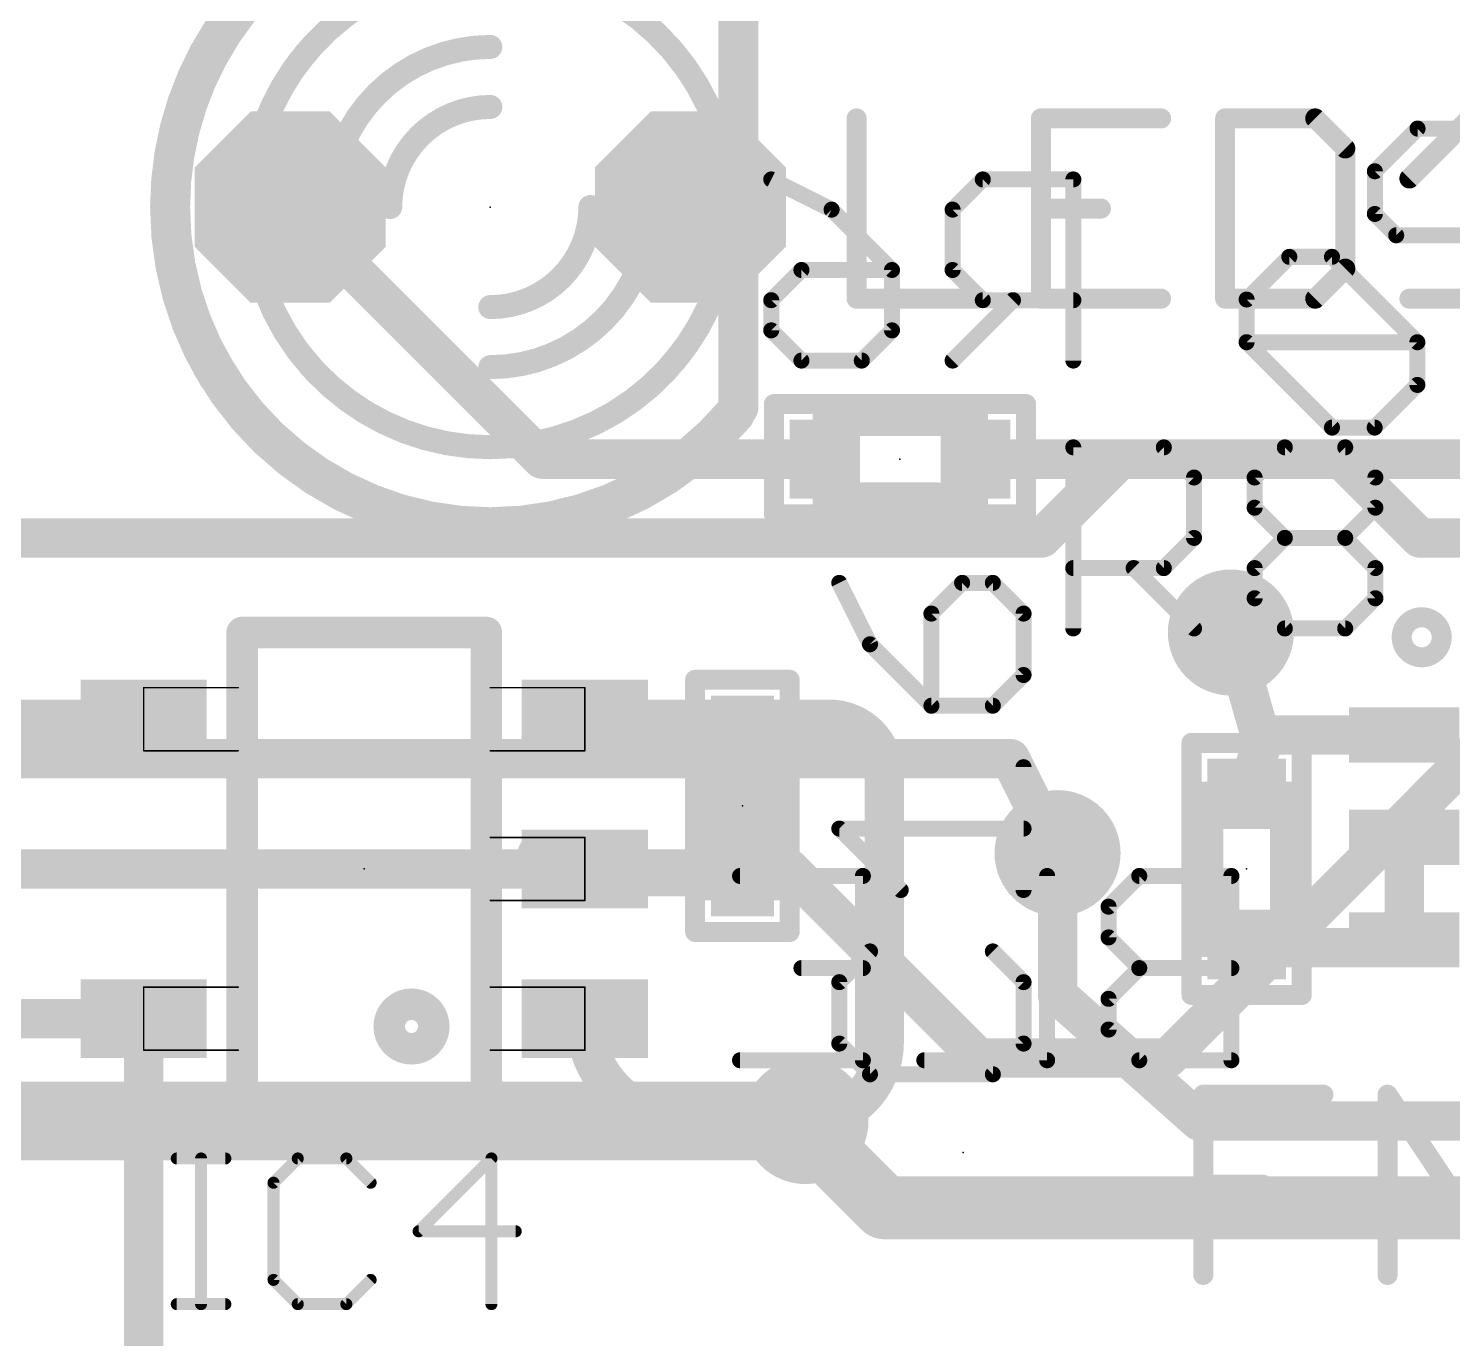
# Model space of a CAD drawing. Extents: x -10.2 to 70.2, y -5.2 to 30.2.
# Drawn here: x 24.07 to 33.11, y 3.82 to 12.13 of the extents above; entities that cross this region are included whole.
import ezdxf

# ---------------------------------------------------------------- set-up
doc = ezdxf.new("R2010")
doc.units = 0
for name, color, linetype in [('1', 22, 'CONTINUOUS'), ('16', 175, 'CONTINUOUS'), ('17', 82, 'CONTINUOUS'), ('18', 82, 'CONTINUOUS'), ('21', 253, 'CONTINUOUS'), ('22', 253, 'CONTINUOUS'), ('23', 7, 'CONTINUOUS'), ('24', 7, 'CONTINUOUS'), ('25', 253, 'CONTINUOUS'), ('26', 253, 'CONTINUOUS'), ('51', 253, 'CONTINUOUS'), ('52', 253, 'CONTINUOUS')]:
    doc.layers.add(name, color=color, linetype=linetype)

# ---------------------------------------------------------------- blocks, each defined once
blk = doc.blocks.new('RECT')
blk.add_solid([(-0.5, -0.5), (0.5, -0.5), (-0.5, 0.5), (0.5, 0.5)])
blk = doc.blocks.new('OCTAGONP')
at = {"const_width": 0.5}
blk.add_lwpolyline([(-0.25, -0.1036), (-0.25, 0.1036), (-0.1036, 0.25), (0.1036, 0.25), (0.25, 0.1036), (0.25, -0.1036), (0.1036, -0.25), (-0.1036, -0.25), (-0.25, -0.1036), (-0.25, 0.1036)], dxfattribs=at)
blk = doc.blocks.new('ROUNDV')
at = {"const_width": 0.5}
blk.add_lwpolyline([(0, -0.25, 1), (0, 0.25, 1), (0, -0.25)], format="xyb", dxfattribs=at)

msp = doc.modelspace()

# ---------------------------------------------------------------- linework, layer by layer
at = {"layer": '1', "const_width": 0.25}
for points in [[(31, 9.4), (30.5, 8.9)], [(32.4, 9.4), (31, 9.4)], [(32.9, 8.9), (32.4, 9.4)], [(30.5, 8.9), (21.5, 8.9)], [(37.25, 8.9), (32.9, 8.9)], [(31.9, 7.6), (31.7, 8.3)], [(24.8, 7.75), (23.6, 7.75)], [(27.6, 7.75), (29.15, 7.75)], [(27.7, 7.65), (28.6, 7.65)], [(31.9, 7.6), (31.95, 7.65)], [(31.95, 7.65), (32.8, 7.65)], [(31.8, 7.3), (31.9, 7.6)], [(29.5, 7.4), (29.5, 5.7)], [(32.8, 6.35), (32.8, 7)], [(27.6, 6.8), (27.3, 6.9)], [(30.6, 6), (30.6, 6.9)], [(27.65, 6.75), (28.6, 6.75)], [(32.6, 6.3), (31.8, 6.3)], [(32.65, 6.35), (32.6, 6.3)], [(32.65, 6.35), (32.8, 6.35)], [(31.5, 5.2), (30.6, 6)], [(24.8, 5.85), (23.45, 5.85)], [(24.8, 3.66), (24.8, 5.85)], [(28.25, 5.2), (29, 5.2)], [(33.55, 5.2), (31.5, 5.2)]]:
    msp.add_lwpolyline(points, dxfattribs=at)
at = {"layer": '1'}
for points, const_width in [([(31, 9.4625, 1), (31, 9.3375)], 0.125), ([(31.0442, 9.3558, 1), (30.9558, 9.4442)], 0.125), ([(32.4442, 9.4442, 1), (32.3558, 9.3558)], 0.125), ([(32.4, 9.3375, 1), (32.4, 9.4625)], 0.125), ([(30.4558, 8.9442, 1), (30.5442, 8.8558)], 0.125), ([(30.5, 8.8375, 1), (30.5, 8.9625)], 0.125), ([(32.9, 8.9625, 1), (32.9, 8.8375)], 0.125), ([(32.8558, 8.8558, 1), (32.9442, 8.9442)], 0.125), ([(31.7601, 8.3172, 1), (31.6399, 8.2828)], 0.125), ([(24.8, 7.6875, 1), (24.8, 7.8125)], 0.125), ([(27.6, 7.75, 0.4142), (27.7, 7.65)], 0.25), ([(27.6625, 7.75, 1), (27.5375, 7.75)], 0.125), ([(27.6, 7.8125, 1), (27.6, 7.6875)], 0.125), ([(29.5, 7.4, 0.4142), (29.15, 7.75)], 0.25), ([(29.15, 7.8125, 1), (29.15, 7.6875)], 0.125), ([(29.15, 7.6875, 1), (29.15, 7.8125)], 0.125), ([(27.7, 7.7125, 1), (27.7, 7.5875)], 0.125), ([(27.7, 7.5875, 1), (27.7, 7.7125)], 0.125), ([(28.6, 7.5875, 1), (28.6, 7.7125)], 0.125), ([(31.95, 7.7125, 1), (31.95, 7.5875)], 0.125), ([(31.9942, 7.6058, 1), (31.9058, 7.6942)], 0.125), ([(32.8, 7.5875, 1), (32.8, 7.7125)], 0.125), ([(31.8558, 7.6442, 1), (31.9442, 7.5558)], 0.125), ([(31.9593, 7.5802, 1), (31.8407, 7.6198)], 0.125), ([(31.8399, 7.5828, 1), (31.9601, 7.6172)], 0.125), ([(29.5625, 7.4, 1), (29.4375, 7.4)], 0.125), ([(29.4375, 7.4, 1), (29.5625, 7.4)], 0.125), ([(31.7407, 7.3198, 1), (31.8593, 7.2802)], 0.125), ([(32.8625, 7, 1), (32.7375, 7)], 0.125), ([(27.3198, 6.9593, 1), (27.2802, 6.8407)], 0.125), ([(30.6625, 6.9, 1), (30.5375, 6.9)], 0.125), ([(27.6, 6.8, 0.4142), (27.65, 6.75)], 0.25), ([(27.6625, 6.8, 1), (27.5375, 6.8)], 0.125), ([(27.5802, 6.7407, 1), (27.6198, 6.8593)], 0.125), ([(27.65, 6.8125, 1), (27.65, 6.6875)], 0.125), ([(27.65, 6.6875, 1), (27.65, 6.8125)], 0.125), ([(28.6, 6.6875, 1), (28.6, 6.8125)], 0.125), ([(31.8, 6.3625, 1), (31.8, 6.2375)], 0.125), ([(32.65, 6.4125, 1), (32.65, 6.2875)], 0.125), ([(32.6, 6.2375, 1), (32.6, 6.3625)], 0.125), ([(32.6942, 6.3058, 1), (32.6058, 6.3942)], 0.125), ([(32.8, 6.2875, 1), (32.8, 6.4125)], 0.125), ([(32.5558, 6.3442, 1), (32.6442, 6.2558)], 0.125), ([(32.7375, 6.35, 1), (32.8625, 6.35)], 0.125), ([(30.6415, 6.0467, 1), (30.5585, 5.9533)], 0.125), ([(30.5375, 6, 1), (30.6625, 6)], 0.125), ([(24.8625, 5.85, 1), (24.7375, 5.85)], 0.125), ([(24.8, 5.7875, 1), (24.8, 5.9125)], 0.125), ([(27.6, 5.85, 0.4142), (28.25, 5.2)], 0.25), ([(27.6625, 5.85, 1), (27.5375, 5.85)], 0.125), ([(29, 5.2, 0.4142), (29.5, 5.7)], 0.25), ([(29.5625, 5.7, 1), (29.4375, 5.7)], 0.125), ([(29.4375, 5.7, 1), (29.5625, 5.7)], 0.125), ([(28.25, 5.2625, 1), (28.25, 5.1375)], 0.125), ([(28.25, 5.1375, 1), (28.25, 5.2625)], 0.125), ([(29, 5.2625, 1), (29, 5.1375)], 0.125), ([(29, 5.1375, 1), (29, 5.2625)], 0.125), ([(31.5, 5.2625, 1), (31.5, 5.1375)], 0.125), ([(31.4585, 5.1533, 1), (31.5415, 5.2467)], 0.125)]:
    msp.add_lwpolyline(points, format="xyb", dxfattribs=dict(at, const_width=const_width))
at = {"layer": '16'}
for points, const_width in [([(25.73, 11), (27.33, 9.4)], 0.25), ([(27.33, 9.4), (29.1, 9.4)], 0.25), ([(36.0716, 9.4), (30.1, 9.4)], 0.25), ([(31.3, 5.6), (34.4, 8.7)], 0.25), ([(17.9, 7.5), (30.3, 7.5)], 0.25), ([(30.3, 7.5), (30.6, 6.9)], 0.25), ([(28.9, 6.8), (17.9, 6.8)], 0.25), ([(30.1, 5.6), (28.9, 6.8)], 0.25), ([(31.3, 5.6), (30.1, 5.6)], 0.25), ([(21.7, 5.2), (29, 5.2)], 0.5), ([(29, 5.2), (28.95, 5.15)], 0.4), ([(29, 5.15), (29, 5.2)], 0.4), ([(29.5, 4.65), (29, 5.15)], 0.4), ([(34.3571, 4.65), (29.5, 4.65)], 0.4)]:
    msp.add_lwpolyline(points, dxfattribs=dict(at, const_width=const_width))
for points, const_width in [([(25.7742, 11.0442, 1), (25.6858, 10.9558)], 0.125), ([(27.33, 9.4625, 1), (27.33, 9.3375)], 0.125), ([(27.2858, 9.3558, 1), (27.3742, 9.4442)], 0.125), ([(29.1, 9.3375, 1), (29.1, 9.4625)], 0.125), ([(30.1, 9.4625, 1), (30.1, 9.3375)], 0.125), ([(30.3559, 7.528, 1), (30.2441, 7.472)], 0.125), ([(30.3, 7.4375, 1), (30.3, 7.5625)], 0.125), ([(30.5441, 6.872, 1), (30.6559, 6.928)], 0.125), ([(28.9442, 6.8442, 1), (28.8558, 6.7558)], 0.125), ([(28.9, 6.7375, 1), (28.9, 6.8625)], 0.125), ([(30.1, 5.6625, 1), (30.1, 5.5375)], 0.125), ([(30.0558, 5.5558, 1), (30.1442, 5.6442)], 0.125), ([(31.2558, 5.6442, 1), (31.3442, 5.5558)], 0.125), ([(31.3, 5.5375, 1), (31.3, 5.6625)], 0.125), ([(29, 5.075, 1), (29, 5.325)], 0.25), ([(29.1, 5.2, 1), (28.9, 5.2)], 0.2), ([(29.0707, 5.2207, 1), (28.9293, 5.0793)], 0.2), ([(29.0707, 5.1293, 1), (28.9293, 5.2707)], 0.2), ([(28.8793, 5.2207, 1), (29.0207, 5.0793)], 0.2), ([(28.9, 5.15, 1), (29.1, 5.15)], 0.2), ([(29.5, 4.75, 1), (29.5, 4.55)], 0.2), ([(29.4293, 4.5793, 1), (29.5707, 4.7207)], 0.2)]:
    msp.add_lwpolyline(points, format="xyb", dxfattribs=dict(at, const_width=const_width))
at = {"layer": '21'}
for points, const_width in [([(27, 13.032, 0.277), (25.2071, 11.9562)], 0.254), ([(27, 12.524, 0.2361), (25.7808, 11.9144)], 0.1524), ([(28.2401, 11.8858, 0.2422), (27, 12.524)], 0.1524), ([(25.1511, 11.9861, 1), (25.2631, 11.9263)], 0.127), ([(25.7503, 11.9373, 1), (25.8113, 11.8915)], 0.0762), ([(28.2091, 11.8637, 1), (28.2711, 11.9079)], 0.0762), ([(25.797, 10.0644, 0.2315), (27, 9.476)], 0.1524), ([(25.8271, 10.0878, 1), (25.7669, 10.041)], 0.0762), ([(27, 9.476, 0.2315), (28.203, 10.0644)], 0.1524), ([(28.2331, 10.041, 1), (28.1729, 10.0878)], 0.0762), ([(25.2357, 9.9918, 0.2691), (27, 8.968)], 0.254), ([(25.2908, 10.0233, 1), (25.1806, 9.9603)], 0.127), ([(27, 8.968, 0.2206), (28.5512, 9.6874)], 0.254), ([(28.5997, 9.6464, 1), (28.5027, 9.7284)], 0.127), ([(27, 9.5141, 1), (27, 9.4379)], 0.0762), ([(27, 9.4379, 1), (27, 9.5141)], 0.0762), ([(27, 9.0315, 1), (27, 8.9045)], 0.127), ([(27, 8.9045, 1), (27, 9.0315)], 0.127), ([(32.911, 8.143, 1), (32.911, 8.397, 1), (32.911, 8.143)], 0.127), ([(25.475, 8.3, 1), (25.375, 8.3)], 0.1), ([(25.425, 8.35, 1), (25.425, 8.25)], 0.1), ([(27.025, 8.3, 1), (26.925, 8.3)], 0.1), ([(26.975, 8.25, 1), (26.975, 8.35)], 0.1), ([(28.3, 8.0318, 1), (28.3, 7.9683)], 0.0635), ([(28.3317, 8, 1), (28.2683, 8)], 0.0635), ([(28.9318, 8, 1), (28.8683, 8)], 0.0635), ([(28.9, 7.9683, 1), (28.9, 8.0318)], 0.0635), ([(31.4818, 7.6, 1), (31.4183, 7.6)], 0.0635), ([(31.45, 7.6318, 1), (31.45, 7.5683)], 0.0635), ([(32.1818, 7.6, 1), (32.1182, 7.6)], 0.0635), ([(32.15, 7.5683, 1), (32.15, 7.6318)], 0.0635), ([(28.3, 6.4318, 1), (28.3, 6.3683)], 0.0635), ([(28.2683, 6.4, 1), (28.3317, 6.4)], 0.0635), ([(28.8683, 6.4, 1), (28.9318, 6.4)], 0.0635), ([(28.9, 6.3683, 1), (28.9, 6.4318)], 0.0635), ([(31.45, 6.0317, 1), (31.45, 5.9683)], 0.0635), ([(32.15, 5.9683, 1), (32.15, 6.0317)], 0.0635), ([(26.5, 5.6586, 1), (26.5, 5.9414, 1), (26.5, 5.6586)], 0.2), ([(31.4183, 6, 1), (31.4818, 6)], 0.0635), ([(32.1182, 6, 1), (32.1818, 6)], 0.0635), ([(25.425, 5.35, 1), (25.425, 5.25)], 0.1), ([(25.375, 5.3, 1), (25.475, 5.3)], 0.1), ([(26.925, 5.3, 1), (27.025, 5.3)], 0.1), ([(26.975, 5.25, 1), (26.975, 5.35)], 0.1)]:
    msp.add_lwpolyline(points, format="xyb", dxfattribs=dict(at, const_width=const_width))
for points, const_width in [([(25.425, 5.3), (25.425, 8.3)], 0.2), ([(25.425, 8.3), (26.975, 8.3)], 0.2), ([(26.975, 5.3), (26.975, 8.3)], 0.2), ([(28.3, 6.4), (28.3, 8)], 0.127), ([(28.3, 8), (28.9, 8)], 0.127), ([(28.9, 8), (28.9, 6.4)], 0.127), ([(31.45, 6), (31.45, 7.6)], 0.127), ([(31.45, 7.6), (32.15, 7.6)], 0.127), ([(32.15, 7.6), (32.15, 6)], 0.127), ([(28.9, 6.4), (28.3, 6.4)], 0.127), ([(32.15, 6), (31.45, 6)], 0.127), ([(26.975, 5.3), (25.425, 5.3)], 0.2)]:
    msp.add_lwpolyline(points, dxfattribs=dict(at, const_width=const_width))
at = {"layer": '22', "const_width": 0.0635}
for points in [[(28.8, 9.7818, 1), (28.8, 9.7182)], [(28.8317, 9.75, 1), (28.7683, 9.75)], [(30.4318, 9.75, 1), (30.3683, 9.75)], [(30.4, 9.7182, 1), (30.4, 9.7818)], [(28.8, 9.0818, 1), (28.8, 9.0183)], [(28.7683, 9.05, 1), (28.8317, 9.05)], [(30.3683, 9.05, 1), (30.4318, 9.05)], [(30.4, 9.0183, 1), (30.4, 9.0818)]]:
    msp.add_lwpolyline(points, format="xyb", dxfattribs=at)
at = {"layer": '22', "const_width": 0.127}
for points in [[(30.4, 9.75), (28.8, 9.75)], [(28.8, 9.75), (28.8, 9.05)], [(30.4, 9.05), (30.4, 9.75)], [(28.8, 9.05), (30.4, 9.05)]]:
    msp.add_lwpolyline(points, dxfattribs=at)
at = {"layer": '23'}
for p in [(27, 11), (28.6, 7.2), (26.2, 6.8), (31.8, 6.8)]:
    msp.add_point(p, dxfattribs=at)
at = {"layer": '24'}
for p in [(29.6, 9.4), (30, 5)]:
    msp.add_point(p, dxfattribs=at)
at = {"layer": '25'}
for points, const_width in [([(29.3247, 11.5625), (29.3247, 10.4185)], 0.127), ([(31.2568, 11.5625), (30.4941, 11.5625)], 0.127), ([(30.4941, 11.5625), (30.4941, 10.4185)], 0.127), ([(31.6635, 11.5625), (31.6635, 10.4185)], 0.127), ([(32.2355, 11.5625), (31.6635, 11.5625)], 0.127), ([(32.4261, 11.3718), (32.2355, 11.5625)], 0.127), ([(32.8329, 11.1812), (33.2142, 11.5625)], 0.127), ([(32.4261, 10.6092), (32.4261, 11.3718)], 0.127), ([(30.4941, 10.9905), (30.8754, 10.9905)], 0.127), ([(32.2355, 10.4185), (32.4261, 10.6092)], 0.127), ([(29.3247, 10.4185), (30.0874, 10.4185)], 0.127), ([(30.4941, 10.4185), (31.2568, 10.4185)], 0.127), ([(31.6635, 10.4185), (32.2355, 10.4185)], 0.127), ([(32.8329, 10.4185), (33.5955, 10.4185)], 0.127), ([(30.6998, 8.3258), (30.6998, 9.4752)], 0.1016), ([(30.6998, 9.4752), (31.2745, 9.4752)], 0.1016), ([(31.2745, 9.4752), (31.4661, 9.2836)], 0.1016), ([(31.8508, 9.2836), (32.0424, 9.4752)], 0.1016), ([(32.0424, 9.4752), (32.4255, 9.4752)], 0.1016), ([(32.4255, 9.4752), (32.6171, 9.2836)], 0.1016), ([(31.4661, 9.2836), (31.4661, 8.9005)], 0.1016), ([(31.8508, 9.0921), (31.8508, 9.2836)], 0.1016), ([(32.6171, 9.2836), (32.6171, 9.0921)], 0.1016), ([(32.0424, 8.9005), (31.8508, 9.0921)], 0.1016), ([(32.6171, 9.0921), (32.4255, 8.9005)], 0.1016), ([(31.4661, 8.9005), (31.2745, 8.7089)], 0.1016), ([(31.8508, 8.7089), (32.0424, 8.9005)], 0.1016), ([(32.0424, 8.9005), (32.4255, 8.9005)], 0.1016), ([(32.4255, 8.9005), (32.6171, 8.7089)], 0.1016), ([(31.2745, 8.7089), (30.6998, 8.7089)], 0.1016), ([(31.0829, 8.7089), (31.4661, 8.3258)], 0.1016), ([(31.8508, 8.5174), (31.8508, 8.7089)], 0.1016), ([(32.6171, 8.7089), (32.6171, 8.5174)], 0.1016), ([(29.2148, 8.6151), (29.4097, 8.2253)], 0.1016), ([(29.9944, 8.6151), (29.7995, 8.4202)], 0.1016), ([(30.1893, 8.6151), (29.9944, 8.6151)], 0.1016), ([(30.3842, 8.4202), (30.1893, 8.6151)], 0.1016), ([(32.0424, 8.3258), (31.8508, 8.5174)], 0.1016), ([(32.6171, 8.5174), (32.4255, 8.3258)], 0.1016), ([(29.7995, 8.4202), (29.7995, 7.8355)], 0.1016), ([(30.3842, 8.0304), (30.3842, 8.4202)], 0.1016), ([(32.4255, 8.3258), (32.0424, 8.3258)], 0.1016), ([(29.4097, 8.2253), (29.7995, 7.8355)], 0.1016), ([(30.1893, 7.8355), (30.3842, 8.0304)], 0.1016), ([(29.7995, 7.8355), (30.1893, 7.8355)], 0.1016), ([(30.3842, 6.6661), (30.3842, 7.4457)], 0.1016), ([(29.6046, 6.6661), (29.2148, 7.0559)], 0.1016), ([(29.2148, 7.0559), (30.3842, 7.0559)], 0.1016), ([(29.4097, 6.2763), (29.2148, 6.0814)], 0.1016), ([(30.3842, 6.0814), (30.1893, 6.2763)], 0.1016), ([(29.2148, 6.0814), (29.2148, 5.6916)], 0.1016), ([(30.3842, 5.6916), (30.3842, 6.0814)], 0.1016), ([(29.2148, 5.6916), (29.4097, 5.4967)], 0.1016), ([(30.1893, 5.4967), (30.3842, 5.6916)], 0.1016), ([(29.4097, 5.4967), (30.1893, 5.4967)], 0.1016), ([(31.5247, 4.2235), (31.5247, 5.3675)], 0.127), ([(31.5247, 5.3675), (32.2874, 5.3675)], 0.127), ([(32.6941, 4.2235), (32.6941, 5.3675)], 0.127), ([(32.6941, 5.3675), (33.4567, 4.2235)], 0.127), ([(25.0104, 4.9627), (25.3186, 4.9627)], 0.0762), ([(25.1645, 4.0381), (25.1645, 4.9627)], 0.0762), ([(25.7783, 4.9627), (25.6242, 4.8086)], 0.0762), ([(26.0865, 4.9627), (25.7783, 4.9627)], 0.0762), ([(26.2406, 4.8086), (26.0865, 4.9627)], 0.0762), ([(27.0073, 4.9627), (26.545, 4.5004)], 0.0762), ([(27.0073, 4.0381), (27.0073, 4.9627)], 0.0762), ([(25.6242, 4.8086), (25.6242, 4.1922)], 0.0762), ([(31.5247, 4.7955), (31.906, 4.7955)], 0.127), ([(26.545, 4.5004), (27.1614, 4.5004)], 0.0762), ([(25.6242, 4.1922), (25.7783, 4.0381)], 0.0762), ([(26.0865, 4.0381), (26.2406, 4.1922)], 0.0762), ([(25.0104, 4.0381), (25.3186, 4.0381)], 0.0762), ([(25.7783, 4.0381), (26.0865, 4.0381)], 0.0762)]:
    msp.add_lwpolyline(points, dxfattribs=dict(at, const_width=const_width))
for points, const_width in [([(29.3565, 11.5625, 1), (29.293, 11.5625)], 0.0635), ([(30.4941, 11.5942, 1), (30.4941, 11.5307)], 0.0635), ([(30.5259, 11.5625, 1), (30.4624, 11.5625)], 0.0635), ([(31.2568, 11.5307, 1), (31.2568, 11.5942)], 0.0635), ([(31.6952, 11.5625, 1), (31.6317, 11.5625)], 0.0635), ([(31.6635, 11.5942, 1), (31.6635, 11.5307)], 0.0635), ([(32.2579, 11.5849, 1), (32.213, 11.54)], 0.0635), ([(32.2355, 11.5307, 1), (32.2355, 11.5942)], 0.0635), ([(32.4579, 11.3718, 1), (32.3944, 11.3718)], 0.0635), ([(32.4037, 11.3494, 1), (32.4486, 11.3943)], 0.0635), ([(32.8104, 11.2036, 1), (32.8553, 11.1587)], 0.0635), ([(30.4941, 11.0222, 1), (30.4941, 10.9587)], 0.0635), ([(30.8754, 10.9587, 1), (30.8754, 11.0222)], 0.0635), ([(32.4486, 10.5867, 1), (32.4037, 10.6316)], 0.0635), ([(32.3944, 10.6092, 1), (32.4579, 10.6092)], 0.0635), ([(29.3247, 10.4503, 1), (29.3247, 10.3867)], 0.0635), ([(29.293, 10.4185, 1), (29.3565, 10.4185)], 0.0635), ([(30.0874, 10.3867, 1), (30.0874, 10.4503)], 0.0635), ([(30.4941, 10.4503, 1), (30.4941, 10.3867)], 0.0635), ([(30.4624, 10.4185, 1), (30.5259, 10.4185)], 0.0635), ([(31.2568, 10.3867, 1), (31.2568, 10.4503)], 0.0635), ([(31.6635, 10.4503, 1), (31.6635, 10.3867)], 0.0635), ([(31.6317, 10.4185, 1), (31.6952, 10.4185)], 0.0635), ([(32.213, 10.441, 1), (32.2579, 10.396)], 0.0635), ([(32.2355, 10.3867, 1), (32.2355, 10.4503)], 0.0635), ([(32.8329, 10.4503, 1), (32.8329, 10.3867)], 0.0635), ([(30.7252, 9.4752, 1), (30.6744, 9.4752)], 0.0508), ([(30.6998, 9.5006, 1), (30.6998, 9.4498)], 0.0508), ([(31.2925, 9.4931, 1), (31.2565, 9.4572)], 0.0508), ([(31.2745, 9.4498, 1), (31.2745, 9.5006)], 0.0508), ([(32.0424, 9.5006, 1), (32.0424, 9.4498)], 0.0508), ([(32.0603, 9.4572, 1), (32.0244, 9.4931)], 0.0508), ([(32.4435, 9.4931, 1), (32.4075, 9.4572)], 0.0508), ([(32.4255, 9.4498, 1), (32.4255, 9.5006)], 0.0508), ([(31.4915, 9.2836, 1), (31.4407, 9.2836)], 0.0508), ([(31.4481, 9.2657, 1), (31.484, 9.3016)], 0.0508), ([(31.8762, 9.2836, 1), (31.8254, 9.2836)], 0.0508), ([(31.8328, 9.3016, 1), (31.8688, 9.2657)], 0.0508), ([(32.6425, 9.2836, 1), (32.5917, 9.2836)], 0.0508), ([(32.5991, 9.2657, 1), (32.635, 9.3016)], 0.0508), ([(31.8688, 9.11, 1), (31.8328, 9.0741)], 0.0508), ([(32.635, 9.0741, 1), (32.5991, 9.11)], 0.0508), ([(31.8254, 9.0921, 1), (31.8762, 9.0921)], 0.0508), ([(32.5917, 9.0921, 1), (32.6425, 9.0921)], 0.0508), ([(31.484, 8.8825, 1), (31.4481, 8.9185)], 0.0508), ([(32.0424, 8.9259, 1), (32.0424, 8.8751)], 0.0508), ([(32.0603, 8.8825, 1), (32.0244, 8.9185)], 0.0508), ([(32.4435, 8.9185, 1), (32.4075, 8.8825)], 0.0508), ([(32.4255, 8.8751, 1), (32.4255, 8.9259)], 0.0508), ([(31.4407, 8.9005, 1), (31.4915, 8.9005)], 0.0508), ([(32.0244, 8.8825, 1), (32.0603, 8.9185)], 0.0508), ([(32.4075, 8.9185, 1), (32.4435, 8.8825)], 0.0508), ([(30.6998, 8.7343, 1), (30.6998, 8.6835)], 0.0508), ([(31.1009, 8.7269, 1), (31.065, 8.691)], 0.0508), ([(31.2565, 8.7269, 1), (31.2925, 8.691)], 0.0508), ([(31.2745, 8.6835, 1), (31.2745, 8.7343)], 0.0508), ([(31.8762, 8.7089, 1), (31.8254, 8.7089)], 0.0508), ([(31.8328, 8.7269, 1), (31.8688, 8.691)], 0.0508), ([(32.6425, 8.7089, 1), (32.5917, 8.7089)], 0.0508), ([(32.5991, 8.691, 1), (32.635, 8.7269)], 0.0508), ([(29.2375, 8.6264, 1), (29.1921, 8.6037)], 0.0508), ([(29.9944, 8.6405, 1), (29.9944, 8.5897)], 0.0508), ([(30.0124, 8.5971, 1), (29.9764, 8.6331)], 0.0508), ([(30.2073, 8.6331, 1), (30.1713, 8.5971)], 0.0508), ([(30.1893, 8.5897, 1), (30.1893, 8.6405)], 0.0508), ([(31.8688, 8.5353, 1), (31.8328, 8.4994)], 0.0508), ([(31.8254, 8.5174, 1), (31.8762, 8.5174)], 0.0508), ([(32.5917, 8.5174, 1), (32.6425, 8.5174)], 0.0508), ([(32.635, 8.4994, 1), (32.5991, 8.5353)], 0.0508), ([(29.7815, 8.4382, 1), (29.8175, 8.4022)], 0.0508), ([(29.8249, 8.4202, 1), (29.7741, 8.4202)], 0.0508), ([(30.4096, 8.4202, 1), (30.3588, 8.4202)], 0.0508), ([(30.3662, 8.4022, 1), (30.4022, 8.4382)], 0.0508), ([(30.6744, 8.3258, 1), (30.7252, 8.3258)], 0.0508), ([(31.4481, 8.3078, 1), (31.484, 8.3438)], 0.0508), ([(32.0424, 8.3512, 1), (32.0424, 8.3004)], 0.0508), ([(32.0244, 8.3078, 1), (32.0603, 8.3438)], 0.0508), ([(32.4075, 8.3438, 1), (32.4435, 8.3078)], 0.0508), ([(32.4255, 8.3004, 1), (32.4255, 8.3512)], 0.0508), ([(29.4277, 8.2433, 1), (29.3917, 8.2073)], 0.0508), ([(29.387, 8.2139, 1), (29.4324, 8.2366)], 0.0508), ([(30.3588, 8.0304, 1), (30.4096, 8.0304)], 0.0508), ([(30.4022, 8.0124, 1), (30.3662, 8.0484)], 0.0508), ([(29.7995, 7.8609, 1), (29.7995, 7.8101)], 0.0508), ([(29.7815, 7.8175, 1), (29.8175, 7.8535)], 0.0508), ([(30.1713, 7.8535, 1), (30.2073, 7.8175)], 0.0508), ([(30.1893, 7.8101, 1), (30.1893, 7.8609)], 0.0508), ([(29.7741, 7.8355, 1), (29.8249, 7.8355)], 0.0508), ([(30.4096, 7.4457, 1), (30.3588, 7.4457)], 0.0508), ([(29.2328, 7.0739, 1), (29.1968, 7.0379)], 0.0508), ([(29.2148, 7.0813, 1), (29.2148, 7.0305)], 0.0508), ([(30.3842, 7.0305, 1), (30.3842, 7.0813)], 0.0508), ([(29.5866, 6.6481, 1), (29.6226, 6.6841)], 0.0508), ([(30.3588, 6.6661, 1), (30.4096, 6.6661)], 0.0508), ([(29.4277, 6.2583, 1), (29.3917, 6.2943)], 0.0508), ([(30.2073, 6.2943, 1), (30.1713, 6.2583)], 0.0508), ([(29.1968, 6.0994, 1), (29.2328, 6.0634)], 0.0508), ([(29.2402, 6.0814, 1), (29.1894, 6.0814)], 0.0508), ([(30.4096, 6.0814, 1), (30.3588, 6.0814)], 0.0508), ([(30.3662, 6.0634, 1), (30.4022, 6.0994)], 0.0508), ([(29.2328, 5.7096, 1), (29.1968, 5.6736)], 0.0508), ([(29.1894, 5.6916, 1), (29.2402, 5.6916)], 0.0508), ([(30.3588, 5.6916, 1), (30.4096, 5.6916)], 0.0508), ([(30.4022, 5.6736, 1), (30.3662, 5.7096)], 0.0508), ([(29.4097, 5.5221, 1), (29.4097, 5.4713)], 0.0508), ([(29.3917, 5.4787, 1), (29.4277, 5.5147)], 0.0508), ([(30.1713, 5.5147, 1), (30.2073, 5.4787)], 0.0508), ([(30.1893, 5.4713, 1), (30.1893, 5.5221)], 0.0508), ([(31.5565, 5.3675, 1), (31.493, 5.3675)], 0.0635), ([(31.5247, 5.3992, 1), (31.5247, 5.3357)], 0.0635), ([(32.2874, 5.3357, 1), (32.2874, 5.3992)], 0.0635), ([(32.7258, 5.3675, 1), (32.6623, 5.3675)], 0.0635), ([(32.7205, 5.3851, 1), (32.6677, 5.3499)], 0.0635), ([(25.0104, 4.9817, 1), (25.0104, 4.9436)], 0.0381), ([(25.1835, 4.9627, 1), (25.1454, 4.9627)], 0.0381), ([(25.3186, 4.9436, 1), (25.3186, 4.9817)], 0.0381), ([(25.7783, 4.9817, 1), (25.7783, 4.9436)], 0.0381), ([(25.7918, 4.9492, 1), (25.7649, 4.9762)], 0.0381), ([(26.1, 4.9762, 1), (26.0731, 4.9492)], 0.0381), ([(26.0865, 4.9436, 1), (26.0865, 4.9817)], 0.0381), ([(27.0264, 4.9627, 1), (26.9883, 4.9627)], 0.0381), ([(27.0208, 4.9492, 1), (26.9938, 4.9762)], 0.0381), ([(25.6433, 4.8086, 1), (25.6052, 4.8086)], 0.0381), ([(25.6108, 4.8221, 1), (25.6377, 4.7951)], 0.0381), ([(26.2272, 4.7951, 1), (26.2541, 4.8221)], 0.0381), ([(31.5247, 4.8272, 1), (31.5247, 4.7637)], 0.0635), ([(31.906, 4.7637, 1), (31.906, 4.8272)], 0.0635), ([(26.545, 4.5194, 1), (26.545, 4.4813)], 0.0381), ([(26.5316, 4.5139, 1), (26.5585, 4.4869)], 0.0381), ([(27.1614, 4.4813, 1), (27.1614, 4.5194)], 0.0381), ([(31.493, 4.2235, 1), (31.5565, 4.2235)], 0.0635), ([(32.6623, 4.2235, 1), (32.7258, 4.2235)], 0.0635), ([(25.6377, 4.2057, 1), (25.6108, 4.1787)], 0.0381), ([(25.6052, 4.1922, 1), (25.6433, 4.1922)], 0.0381), ([(26.2541, 4.1787, 1), (26.2272, 4.2057)], 0.0381), ([(25.0104, 4.0572, 1), (25.0104, 4.0191)], 0.0381), ([(25.3186, 4.0191, 1), (25.3186, 4.0572)], 0.0381), ([(25.7783, 4.0572, 1), (25.7783, 4.0191)], 0.0381), ([(25.7649, 4.0246, 1), (25.7918, 4.0516)], 0.0381), ([(26.0731, 4.0516, 1), (26.1, 4.0246)], 0.0381), ([(26.0865, 4.0191, 1), (26.0865, 4.0572)], 0.0381), ([(25.1454, 4.0381, 1), (25.1835, 4.0381)], 0.0381), ([(26.9883, 4.0381, 1), (27.0264, 4.0381)], 0.0381)]:
    msp.add_lwpolyline(points, format="xyb", dxfattribs=dict(at, const_width=const_width))
at = {"layer": '26', "const_width": 0.1016}
for points in [[(32.6136, 11.227), (32.8845, 11.4979)], [(32.8845, 11.4979), (33.1554, 11.4979)], [(28.783, 11.1752), (29.1661, 10.9836)], [(30.1255, 11.1752), (29.9339, 10.9836)], [(30.7002, 11.1752), (30.1255, 11.1752)], [(30.7002, 10.0258), (30.7002, 11.1752)], [(32.6136, 10.9561), (32.6136, 11.227)], [(29.1661, 10.9836), (29.5492, 10.6005)], [(29.9339, 10.9836), (29.9339, 10.6005)], [(32.749, 10.8206), (32.6136, 10.9561)], [(33.8327, 10.8206), (32.749, 10.8206)], [(32.0706, 10.684), (31.7997, 10.4131)], [(32.3415, 10.684), (32.0706, 10.684)], [(32.8834, 10.1422), (32.3415, 10.684)], [(28.783, 10.4089), (28.9745, 10.6005)], [(28.9745, 10.6005), (29.5492, 10.6005)], [(29.5492, 10.6005), (29.5492, 10.2174)], [(29.9339, 10.6005), (30.1255, 10.4089)], [(28.783, 10.2174), (28.783, 10.4089)], [(30.3171, 10.4089), (29.9339, 10.0258)], [(30.1255, 10.4089), (30.7002, 10.4089)], [(31.7997, 10.4131), (31.7997, 10.1422)], [(28.9745, 10.0258), (28.783, 10.2174)], [(29.5492, 10.2174), (29.3576, 10.0258)], [(31.7997, 10.1422), (32.3415, 9.6004)], [(32.8834, 10.1422), (31.7997, 10.1422)], [(32.8834, 9.8713), (32.8834, 10.1422)], [(29.3576, 10.0258), (28.9745, 10.0258)], [(32.6124, 9.6004), (32.8834, 9.8713)], [(32.3415, 9.6004), (32.6124, 9.6004)], [(28.5849, 6.7552), (29.3645, 6.7552)], [(29.3645, 6.7552), (29.3645, 5.5858)], [(30.5339, 6.7552), (30.5339, 5.5858)], [(31.1186, 6.7552), (30.9237, 6.5603)], [(31.7033, 6.7552), (31.1186, 6.7552)], [(31.7033, 5.5858), (31.7033, 6.7552)], [(30.9237, 6.5603), (30.9237, 6.3654)], [(30.9237, 6.3654), (31.1186, 6.1705)], [(29.3645, 6.1705), (28.9747, 6.1705)], [(31.1186, 6.1705), (30.9237, 5.9756)], [(31.7033, 6.1705), (31.1186, 6.1705)], [(30.9237, 5.9756), (30.9237, 5.7807)], [(30.9237, 5.7807), (31.1186, 5.5858)], [(29.3645, 5.5858), (28.5849, 5.5858)], [(30.5339, 5.5858), (29.7543, 5.5858)], [(31.1186, 5.5858), (31.7033, 5.5858)]]:
    msp.add_lwpolyline(points, dxfattribs=at)
at = {"layer": '26', "const_width": 0.0508}
for points in [[(32.8845, 11.5233, 1), (32.8845, 11.4725)], [(32.9024, 11.4799, 1), (32.8665, 11.5159)], [(28.7943, 11.1979, 1), (28.7716, 11.1525)], [(30.1255, 11.2006, 1), (30.1255, 11.1498)], [(30.1435, 11.1572, 1), (30.1075, 11.1931)], [(30.7256, 11.1752, 1), (30.6748, 11.1752)], [(30.7002, 11.1498, 1), (30.7002, 11.2006)], [(32.639, 11.227, 1), (32.5882, 11.227)], [(32.5956, 11.2449, 1), (32.6315, 11.209)], [(29.184, 11.0016, 1), (29.1481, 10.9657)], [(29.1547, 10.9609, 1), (29.1774, 11.0063)], [(29.9593, 10.9836, 1), (29.9085, 10.9836)], [(29.916, 11.0016, 1), (29.9519, 10.9657)], [(32.6315, 10.974, 1), (32.5956, 10.9381)], [(32.5882, 10.9561, 1), (32.639, 10.9561)], [(32.749, 10.846, 1), (32.749, 10.7952)], [(32.7311, 10.8027, 1), (32.767, 10.8386)], [(32.0706, 10.7094, 1), (32.0706, 10.6586)], [(32.0886, 10.6661, 1), (32.0527, 10.702)], [(32.3595, 10.702, 1), (32.3236, 10.6661)], [(32.3415, 10.6586, 1), (32.3415, 10.7094)], [(28.9745, 10.6259, 1), (28.9745, 10.5751)], [(28.9925, 10.5825, 1), (28.9566, 10.6185)], [(29.5746, 10.6005, 1), (29.5238, 10.6005)], [(29.5312, 10.5825, 1), (29.5672, 10.6185)], [(29.5492, 10.5751, 1), (29.5492, 10.6259)], [(29.9519, 10.6185, 1), (29.916, 10.5825)], [(29.9085, 10.6005, 1), (29.9593, 10.6005)], [(28.8084, 10.4089, 1), (28.7576, 10.4089)], [(28.765, 10.4269, 1), (28.8009, 10.391)], [(30.1255, 10.4343, 1), (30.1255, 10.3835)], [(30.1075, 10.391, 1), (30.1435, 10.4269)], [(30.335, 10.391, 1), (30.2991, 10.4269)], [(30.7002, 10.3835, 1), (30.7002, 10.4343)], [(31.8251, 10.4131, 1), (31.7743, 10.4131)], [(31.7817, 10.4311, 1), (31.8177, 10.3952)], [(28.8009, 10.2353, 1), (28.765, 10.1994)], [(28.7576, 10.2174, 1), (28.8084, 10.2174)], [(29.5238, 10.2174, 1), (29.5746, 10.2174)], [(29.5672, 10.1994, 1), (29.5312, 10.2353)], [(31.8177, 10.1602, 1), (31.7817, 10.1242)], [(31.7997, 10.1676, 1), (31.7997, 10.1168)], [(31.7743, 10.1422, 1), (31.8251, 10.1422)], [(32.9088, 10.1422, 1), (32.858, 10.1422)], [(32.8654, 10.1242, 1), (32.9013, 10.1602)], [(32.8834, 10.1168, 1), (32.8834, 10.1676)], [(28.9745, 10.0512, 1), (28.9745, 10.0004)], [(28.9566, 10.0078, 1), (28.9925, 10.0438)], [(29.3397, 10.0438, 1), (29.3756, 10.0078)], [(29.3576, 10.0004, 1), (29.3576, 10.0512)], [(29.916, 10.0438, 1), (29.9519, 10.0078)], [(30.6748, 10.0258, 1), (30.7256, 10.0258)], [(32.858, 9.8713, 1), (32.9088, 9.8713)], [(32.9013, 9.8533, 1), (32.8654, 9.8893)], [(32.3415, 9.6258, 1), (32.3415, 9.575)], [(32.3236, 9.5824, 1), (32.3595, 9.6183)], [(32.5945, 9.6183, 1), (32.6304, 9.5824)], [(32.6124, 9.575, 1), (32.6124, 9.6258)], [(28.5849, 6.7806, 1), (28.5849, 6.7298)], [(29.3899, 6.7552, 1), (29.3391, 6.7552)], [(29.3645, 6.7298, 1), (29.3645, 6.7806)], [(30.5593, 6.7552, 1), (30.5085, 6.7552)], [(31.1186, 6.7806, 1), (31.1186, 6.7298)], [(31.1366, 6.7372, 1), (31.1006, 6.7732)], [(31.7287, 6.7552, 1), (31.6779, 6.7552)], [(31.7033, 6.7298, 1), (31.7033, 6.7806)], [(30.9057, 6.5783, 1), (30.9417, 6.5423)], [(30.9491, 6.5603, 1), (30.8983, 6.5603)], [(30.9417, 6.3834, 1), (30.9057, 6.3474)], [(30.8983, 6.3654, 1), (30.9491, 6.3654)], [(28.9747, 6.1959, 1), (28.9747, 6.1451)], [(29.3645, 6.1451, 1), (29.3645, 6.1959)], [(31.1186, 6.1959, 1), (31.1186, 6.1451)], [(31.1366, 6.1525, 1), (31.1006, 6.1885)], [(31.1006, 6.1525, 1), (31.1366, 6.1885)], [(31.7033, 6.1451, 1), (31.7033, 6.1959)], [(30.9057, 5.9936, 1), (30.9417, 5.9576)], [(30.9491, 5.9756, 1), (30.8983, 5.9756)], [(30.9417, 5.7987, 1), (30.9057, 5.7627)], [(30.8983, 5.7807, 1), (30.9491, 5.7807)], [(28.5849, 5.6112, 1), (28.5849, 5.5604)], [(29.3391, 5.5858, 1), (29.3899, 5.5858)], [(29.3645, 5.5604, 1), (29.3645, 5.6112)], [(29.7543, 5.6112, 1), (29.7543, 5.5604)], [(30.5085, 5.5858, 1), (30.5593, 5.5858)], [(30.5339, 5.5604, 1), (30.5339, 5.6112)], [(31.1186, 5.6112, 1), (31.1186, 5.5604)], [(31.1006, 5.5678, 1), (31.1366, 5.6038)], [(31.6779, 5.5858, 1), (31.7287, 5.5858)], [(31.7033, 5.5604, 1), (31.7033, 5.6112)]]:
    msp.add_lwpolyline(points, format="xyb", dxfattribs=at)
at = {"layer": '51'}
for points, const_width in [([(28.5748, 9.73), (28.5748, 12.27)], 0.254), ([(24.8, 7.55), (24.8, 7.95)], 0.01), ([(24.8, 7.95), (25.4, 7.95)], 0.01), ([(27, 7.95), (27.6, 7.95)], 0.01), ([(27.6, 7.55), (27.6, 7.95)], 0.01), ([(25.4, 7.55), (24.8, 7.55)], 0.01), ([(27.6, 7.55), (27, 7.55)], 0.01), ([(31.576, 6.555), (31.576, 7.045)], 0.1524), ([(32.024, 7.045), (32.024, 6.555)], 0.1524), ([(27, 7), (27.6, 7)], 0.01), ([(27.6, 7), (27.6, 6.6)], 0.01), ([(27.6, 6.6), (27, 6.6)], 0.01), ([(24.8, 5.65), (24.8, 6.05)], 0.01), ([(24.8, 6.05), (25.4, 6.05)], 0.01), ([(27.6, 6.05), (27, 6.05)], 0.01), ([(27.6, 5.65), (27.6, 6.05)], 0.01), ([(25.4, 5.65), (24.8, 5.65)], 0.01), ([(27, 5.65), (27.6, 5.65)], 0.01)]:
    msp.add_lwpolyline(points, dxfattribs=dict(at, const_width=const_width))
for points, const_width in [([(25.2109, 11.9634, 0.1241), (24.968, 11)], 0.254), ([(25.2668, 11.9333, 1), (25.155, 11.9935)], 0.127), ([(25.8292, 11.9756, 0.1754), (25.476, 11)], 0.1524), ([(25.8585, 11.9512, 1), (25.7999, 12)], 0.0762), ([(27, 12.016, 0.4142), (25.984, 11)], 0.1524), ([(27, 11.9779, 1), (27, 12.0541)], 0.0762), ([(28.524, 11, 0.179), (28.1571, 11.9918)], 0.1524), ([(28.186, 12.0166, 1), (28.1282, 11.967)], 0.0762), ([(27, 11.635, 0.4142), (26.365, 11)], 0.1524), ([(27, 11.5969, 1), (27, 11.6731)], 0.0762), ([(24.968, 11, 0.1388), (25.2694, 9.935)], 0.254), ([(25.0315, 11, 1), (24.9045, 11)], 0.127), ([(24.9045, 11, 1), (25.0315, 11)], 0.127), ([(25.476, 11, 0.1837), (25.8609, 9.9875)], 0.1524), ([(25.5141, 11, 1), (25.4379, 11)], 0.0762), ([(25.4379, 11, 1), (25.5141, 11)], 0.0762), ([(25.9459, 11, 1), (26.0221, 11)], 0.0762), ([(26.3269, 11, 1), (26.4031, 11)], 0.0762), ([(27, 10.365, 0.4142), (27.635, 11)], 0.1524), ([(27, 9.984, 0.4142), (28.016, 11)], 0.1524), ([(27.6731, 11, 1), (27.5969, 11)], 0.0762), ([(28.0541, 11, 1), (27.9779, 11)], 0.0762), ([(28.1708, 10.0244, 0.1754), (28.524, 11)], 0.1524), ([(28.5621, 11, 1), (28.4859, 11)], 0.0762), ([(28.4859, 11, 1), (28.5621, 11)], 0.0762), ([(27, 10.4031, 1), (27, 10.3269)], 0.0762), ([(25.2153, 9.9017, 1), (25.3235, 9.9683)], 0.127), ([(25.8324, 9.9622, 1), (25.8894, 10.0128)], 0.0762), ([(27, 10.0221, 1), (27, 9.9459)], 0.0762), ([(28.1415, 10.0488, 1), (28.2001, 10)], 0.0762), ([(28.5113, 9.73, 1), (28.6383, 9.73)], 0.127), ([(24.8025, 7.95, 1), (24.7975, 7.95)], 0.005), ([(24.8, 7.9525, 1), (24.8, 7.9475)], 0.005), ([(25.4, 7.9475, 1), (25.4, 7.9525)], 0.005), ([(27, 7.9525, 1), (27, 7.9475)], 0.005), ([(27.6025, 7.95, 1), (27.5975, 7.95)], 0.005), ([(27.6, 7.9475, 1), (27.6, 7.9525)], 0.005), ([(24.8, 7.5525, 1), (24.8, 7.5475)], 0.005), ([(24.7975, 7.55, 1), (24.8025, 7.55)], 0.005), ([(25.4, 7.5475, 1), (25.4, 7.5525)], 0.005), ([(27, 7.5525, 1), (27, 7.5475)], 0.005), ([(27.5975, 7.55, 1), (27.6025, 7.55)], 0.005), ([(27.6, 7.5475, 1), (27.6, 7.5525)], 0.005), ([(31.6141, 7.045, 1), (31.5379, 7.045)], 0.0762), ([(32.0621, 7.045, 1), (31.9859, 7.045)], 0.0762), ([(27, 7.0025, 1), (27, 6.9975)], 0.005), ([(27.6025, 7, 1), (27.5975, 7)], 0.005), ([(27.6, 6.9975, 1), (27.6, 7.0025)], 0.005), ([(27, 6.6025, 1), (27, 6.5975)], 0.005), ([(27.5975, 6.6, 1), (27.6025, 6.6)], 0.005), ([(27.6, 6.5975, 1), (27.6, 6.6025)], 0.005), ([(31.5379, 6.555, 1), (31.6141, 6.555)], 0.0762), ([(31.9859, 6.555, 1), (32.0621, 6.555)], 0.0762), ([(24.8025, 6.05, 1), (24.7975, 6.05)], 0.005), ([(24.8, 6.0525, 1), (24.8, 6.0475)], 0.005), ([(25.4, 6.0475, 1), (25.4, 6.0525)], 0.005), ([(27, 6.0525, 1), (27, 6.0475)], 0.005), ([(27.6025, 6.05, 1), (27.5975, 6.05)], 0.005), ([(27.6, 6.0475, 1), (27.6, 6.0525)], 0.005), ([(24.8, 5.6525, 1), (24.8, 5.6475)], 0.005), ([(24.7975, 5.65, 1), (24.8025, 5.65)], 0.005), ([(25.4, 5.6475, 1), (25.4, 5.6525)], 0.005), ([(27, 5.6525, 1), (27, 5.6475)], 0.005), ([(27.5975, 5.65, 1), (27.6025, 5.65)], 0.005), ([(27.6, 5.6475, 1), (27.6, 5.6525)], 0.005)]:
    msp.add_lwpolyline(points, format="xyb", dxfattribs=dict(at, const_width=const_width))
at = {"layer": '52', "const_width": 0.1524}
for points in [[(29.845, 9.624), (29.355, 9.624)], [(29.355, 9.176), (29.845, 9.176)]]:
    msp.add_lwpolyline(points, dxfattribs=at)
at = {"layer": '52', "const_width": 0.0762}
for points in [[(29.355, 9.6621, 1), (29.355, 9.5859)], [(29.845, 9.5859, 1), (29.845, 9.6621)], [(29.355, 9.2141, 1), (29.355, 9.1379)], [(29.845, 9.1379, 1), (29.845, 9.2141)]]:
    msp.add_lwpolyline(points, format="xyb", dxfattribs=at)

# ---------------------------------------------------------------- block references
at = {"layer": '1'}
for p, xscale, yscale, rotation in [((24.8, 7.75), 0.5, 0.8, 90), ((27.6, 7.75), 0.5, 0.8, 90), ((28.6, 7.65), 0.5, 0.4, 270), ((31.8, 7.3), 0.4, 0.5, 270), ((27.6, 6.8), 0.5, 0.8, 270), ((28.6, 6.75), 0.5, 0.4, 270), ((31.8, 6.3), 0.4, 0.5, 270), ((24.8, 5.85), 0.5, 0.8, 90), ((27.6, 5.85), 0.5, 0.8, 90)]:
    msp.add_blockref('RECT', p, dxfattribs=dict(at, xscale=xscale, yscale=yscale, rotation=rotation))
at = {"layer": '1', "xscale": 0.7, "yscale": 0.35}
for p in [(32.8, 7.65), (32.8, 7), (32.8, 6.35)]:
    msp.add_blockref('RECT', p, dxfattribs=at)
at = {"layer": '16', "xscale": 0.4, "yscale": 0.5}
for p in [(29.1, 9.4), (30.1, 9.4)]:
    msp.add_blockref('RECT', p, dxfattribs=at)
at = {"layer": '17', "xscale": 1.2128, "yscale": 1.2128}
for p in [(25.73, 11), (25.73, 11), (28.27, 11), (28.27, 11)]:
    msp.add_blockref('OCTAGONP', p, dxfattribs=at)
at = {"layer": '18', "xscale": 0.8, "yscale": 0.8}
for p in [(31.7, 8.3), (31.7, 8.3), (30.6, 6.9), (30.6, 6.9), (29, 5.2), (29, 5.2)]:
    msp.add_blockref('ROUNDV', p, dxfattribs=at)
at = {"layer": '51', "rotation": 270}
for p, xscale, yscale in [((28.6, 7.2), 1.2, 0.6), ((31.7952, 7.204), 0.3, 0.5999), ((31.7952, 6.3912), 0.3, 0.5999)]:
    msp.add_blockref('RECT', p, dxfattribs=dict(at, xscale=xscale, yscale=yscale))
at = {"layer": '52', "xscale": 0.3, "yscale": 0.5999}
for p in [(29.196, 9.4048), (30.0088, 9.4048)]:
    msp.add_blockref('RECT', p, dxfattribs=at)

doc.saveas('drawing.dxf')
